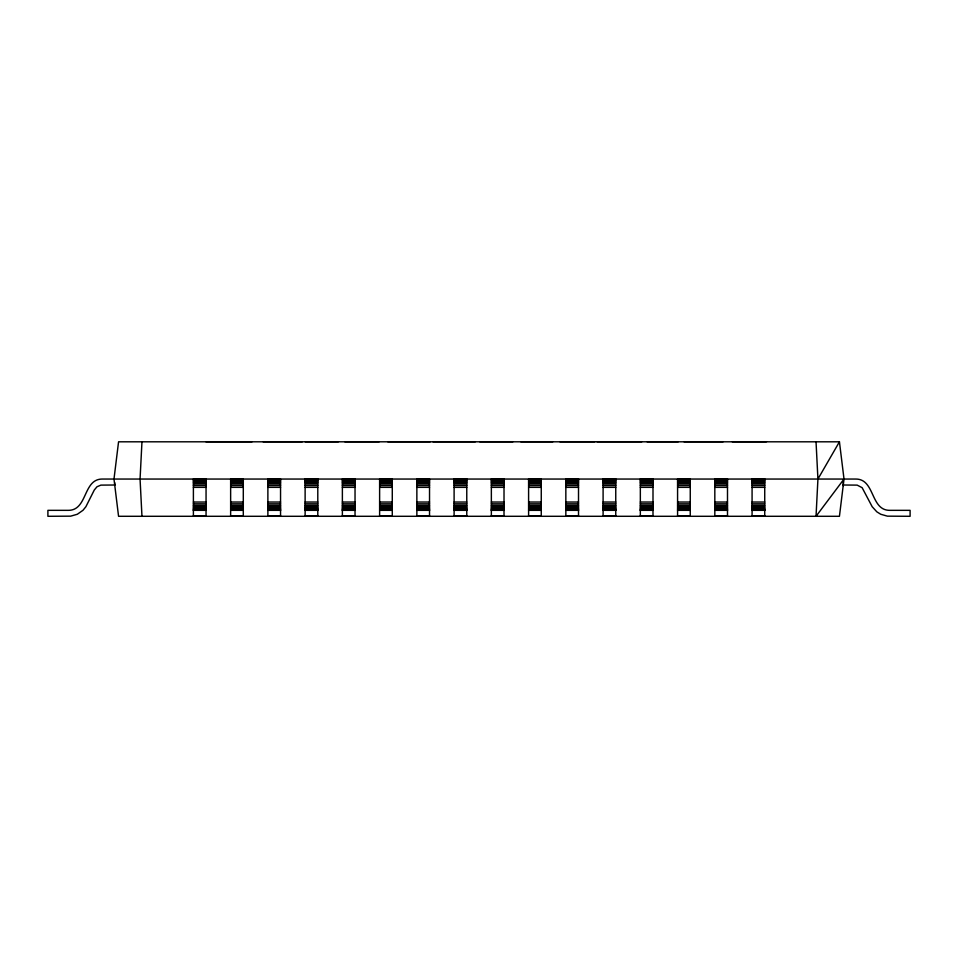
<?xml version="1.0" encoding="UTF-8"?>
<svg xmlns="http://www.w3.org/2000/svg" width="958" height="958" viewBox="0 0 958 958"><rect width="100%" height="100%" fill="white"/><g stroke="black" fill="none" stroke-linecap="round" stroke-linejoin="round"><path stroke-width="1.44" d="M141.964 441.806L140.06 479.048L141.964 516.29M816.036 441.806L817.928 479.048L816.036 516.29L844.01 479.048L839.436 441.806L118.564 441.806L113.99 479.048L118.564 516.29L839.436 516.29L844.01 479.048M817.928 479.048L839.436 441.806M205.85 441.71L252.098 441.71M263.043 441.71L302.369 441.71M305.159 441.71L338.473 441.71M344.748 441.71L379.248 441.71M387.727 441.71L430.286 441.71M432.896 441.71L475.408 441.71M479.647 441.71L512.961 441.71M520.721 441.71L552.874 441.71M559.831 441.71L594.846 441.71M596.978 441.71L641.86 441.71M647.033 441.71L678.324 441.71M683.976 441.71L723.158 441.71M732.223 441.71L766.472 441.71M193.396 479.192L206.054 479.192M230.638 479.192L243.296 479.192M267.881 479.192L280.55 479.192M305.123 479.192L317.793 479.192M342.377 479.192L355.035 479.192M379.619 479.192L392.277 479.192M416.862 479.192L429.531 479.192M454.104 479.192L466.774 479.192M491.358 479.192L504.016 479.192M528.6 479.192L541.258 479.192M565.843 479.192L578.512 479.192M603.097 479.192L615.755 479.192M640.339 479.192L652.997 479.192M677.581 479.192L690.251 479.192M714.824 479.192L727.493 479.192M752.078 479.192L764.735 479.192M193.396 479.623L206.054 479.623M230.638 479.623L243.296 479.623M267.881 479.623L280.55 479.623M305.123 479.623L317.793 479.623M342.377 479.623L355.035 479.623M379.619 479.623L392.277 479.623M416.862 479.623L429.531 479.623M454.104 479.623L466.774 479.623M491.358 479.623L504.016 479.623M528.6 479.623L541.258 479.623M565.843 479.623L578.512 479.623M603.097 479.623L615.755 479.623M640.339 479.623L652.997 479.623M677.581 479.623L690.251 479.623M714.824 479.623L727.493 479.623M752.078 479.623L764.735 479.623M193.396 480.317L206.054 480.317M230.638 480.317L243.296 480.317M267.881 480.317L280.55 480.317M305.123 480.317L317.793 480.317M342.377 480.317L355.035 480.317M379.619 480.317L392.277 480.317M416.862 480.317L429.531 480.317M454.104 480.317L466.774 480.317M491.358 480.317L504.016 480.317M528.6 480.317L541.258 480.317M565.843 480.317L578.512 480.317M603.097 480.317L615.755 480.317M640.339 480.317L652.997 480.317M677.581 480.317L690.251 480.317M714.824 480.317L727.493 480.317M752.078 480.317L764.735 480.317M193.396 481.287L206.054 481.287M230.638 481.287L243.296 481.287M267.881 481.287L280.55 481.287M305.123 481.287L317.793 481.287M342.377 481.287L355.035 481.287M379.619 481.287L392.277 481.287M416.862 481.287L429.531 481.287M454.104 481.287L466.774 481.287M491.358 481.287L504.016 481.287M528.6 481.287L541.258 481.287M565.843 481.287L578.512 481.287M603.097 481.287L615.755 481.287M640.339 481.287L652.997 481.287M677.581 481.287L690.251 481.287M714.824 481.287L727.493 481.287M752.078 481.287L764.735 481.287M193.396 482.497L206.054 482.497M230.638 482.497L243.296 482.497M267.881 482.497L280.55 482.497M305.123 482.497L317.793 482.497M342.377 482.497L355.035 482.497M379.619 482.497L392.277 482.497M416.862 482.497L429.531 482.497M454.104 482.497L466.774 482.497M491.358 482.497L504.016 482.497M528.6 482.497L541.258 482.497M565.843 482.497L578.512 482.497M603.097 482.497L615.755 482.497M640.339 482.497L652.997 482.497M677.581 482.497L690.251 482.497M714.824 482.497L727.493 482.497M752.078 482.497L764.735 482.497M193.396 483.934L206.054 483.934M230.638 483.934L243.296 483.934M267.881 483.934L280.55 483.934M305.123 483.934L317.793 483.934M342.377 483.934L355.035 483.934M379.619 483.934L392.277 483.934M416.862 483.934L429.531 483.934M454.104 483.934L466.774 483.934M491.358 483.934L504.016 483.934M528.6 483.934L541.258 483.934M565.843 483.934L578.512 483.934M603.097 483.934L615.755 483.934M640.339 483.934L652.997 483.934M677.581 483.934L690.251 483.934M714.824 483.934L727.493 483.934M752.078 483.934L764.735 483.934M114.721 485.011L100.901 485.119L97.009 486.748L94.303 489.981L85.897 506.698L82.987 510.291L77.311 514.266L70.653 516.158L47.9 516.29L47.9 510.339L68.341 510.339C87.825 510.386 82.843 478.988 102.314 479.048L855.757 479.048C875.229 478.988 870.247 510.386 889.731 510.339L910.1 510.339L910.1 516.29L887.419 516.158L880.761 514.266L876.821 511.823L872.175 506.698L862.128 487.682L857.17 485.119L843.351 485.011L843.256 485.79L843.256 481.742M193.396 485.55L206.054 485.55M230.638 485.55L243.296 485.55M267.881 485.55L280.55 485.55M305.123 485.55L317.793 485.55M342.377 485.55L355.035 485.55M379.619 485.55L392.277 485.55M416.862 485.55L429.531 485.55M454.104 485.55L466.774 485.55M491.358 485.55L504.016 485.55M528.6 485.55L541.258 485.55M565.843 485.55L578.512 485.55M603.097 485.55L615.755 485.55M640.339 485.55L652.997 485.55M677.581 485.55L690.251 485.55M714.824 485.55L727.493 485.55M752.078 485.55L764.735 485.55M193.396 487.347L206.054 487.347M230.638 487.347L243.296 487.347M267.881 487.347L280.55 487.347M305.123 487.347L317.793 487.347M342.377 487.347L355.035 487.347M379.619 487.347L392.277 487.347M416.862 487.347L429.531 487.347M454.104 487.347L466.774 487.347M491.358 487.347L504.016 487.347M528.6 487.347L541.258 487.347M565.843 487.347L578.512 487.347M603.097 487.347L615.755 487.347M640.339 487.347L652.997 487.347M677.581 487.347L690.251 487.347M714.824 487.347L727.493 487.347M752.078 487.347L764.735 487.347M193.396 502.04L206.054 502.04M230.638 502.04L243.296 502.04M267.881 502.04L280.55 502.04M305.123 502.04L317.793 502.04M342.377 502.04L355.035 502.04M379.619 502.04L392.277 502.04M416.862 502.04L429.531 502.04M454.104 502.04L466.774 502.04M491.358 502.04L504.016 502.04M528.6 502.04L541.258 502.04M565.843 502.04L578.512 502.04M603.097 502.04L615.755 502.04M640.339 502.04L652.997 502.04M677.581 502.04L690.251 502.04M714.824 502.04L727.493 502.04M752.078 502.04L764.735 502.04M193.396 503.824L206.054 503.824M230.638 503.824L243.296 503.824M267.881 503.824L280.55 503.824M305.123 503.824L317.793 503.824M342.377 503.824L355.035 503.824M379.619 503.824L392.277 503.824M416.862 503.824L429.531 503.824M454.104 503.824L466.774 503.824M491.358 503.824L504.016 503.824M528.6 503.824L541.258 503.824M565.843 503.824L578.512 503.824M603.097 503.824L615.755 503.824M640.339 503.824L652.997 503.824M677.581 503.824L690.251 503.824M714.824 503.824L727.493 503.824M752.078 503.824L764.735 503.824M193.396 505.453L206.054 505.453M230.638 505.453L243.296 505.453M267.881 505.453L280.55 505.453M305.123 505.453L317.793 505.453M342.377 505.453L355.035 505.453M379.619 505.453L392.277 505.453M416.862 505.453L429.531 505.453M454.104 505.453L466.774 505.453M491.358 505.453L504.016 505.453M528.6 505.453L541.258 505.453M565.843 505.453L578.512 505.453M603.097 505.453L615.755 505.453M640.339 505.453L652.997 505.453M677.581 505.453L690.251 505.453M714.824 505.453L727.493 505.453M752.078 505.453L764.735 505.453M193.396 506.878L206.054 506.878M230.638 506.878L243.296 506.878M267.881 506.878L280.55 506.878M305.123 506.878L317.793 506.878M342.377 506.878L355.035 506.878M379.619 506.878L392.277 506.878M416.862 506.878L429.531 506.878M454.104 506.878L466.774 506.878M491.358 506.878L504.016 506.878M528.6 506.878L541.258 506.878M565.843 506.878L578.512 506.878M603.097 506.878L615.755 506.878M640.339 506.878L652.997 506.878M677.581 506.878L690.251 506.878M714.824 506.878L727.493 506.878M752.078 506.878L764.735 506.878M193.396 508.087L206.054 508.087M230.638 508.087L243.296 508.087M267.881 508.087L280.55 508.087M305.123 508.087L317.793 508.087M342.377 508.087L355.035 508.087M379.619 508.087L392.277 508.087M416.862 508.087L429.531 508.087M454.104 508.087L466.774 508.087M491.358 508.087L504.016 508.087M528.6 508.087L541.258 508.087M565.843 508.087L578.512 508.087M603.097 508.087L615.755 508.087M640.339 508.087L652.997 508.087M677.581 508.087L690.251 508.087M714.824 508.087L727.493 508.087M752.078 508.087L764.735 508.087M193.396 509.057L206.054 509.057M230.638 509.057L243.296 509.057M267.881 509.057L280.55 509.057M305.123 509.057L317.793 509.057M342.377 509.057L355.035 509.057M379.619 509.057L392.277 509.057M416.862 509.057L429.531 509.057M454.104 509.057L466.774 509.057M491.358 509.057L504.016 509.057M528.6 509.057L541.258 509.057M565.843 509.057L578.512 509.057M603.097 509.057L615.755 509.057M640.339 509.057L652.997 509.057M677.581 509.057L690.251 509.057M714.824 509.057L727.493 509.057M752.078 509.057L764.735 509.057M193.396 509.764L206.054 509.764M230.638 509.764L243.296 509.764M267.881 509.764L280.55 509.764M305.123 509.764L317.793 509.764M342.377 509.764L355.035 509.764M379.619 509.764L392.277 509.764M416.862 509.764L429.531 509.764M454.104 509.764L466.774 509.764M491.358 509.764L504.016 509.764M528.6 509.764L541.258 509.764M565.843 509.764L578.512 509.764M603.097 509.764L615.755 509.764M640.339 509.764L652.997 509.764M677.581 509.764L690.251 509.764M714.824 509.764L727.493 509.764M752.078 509.764L764.735 509.764M193.396 510.195L206.054 510.195M230.638 510.195L243.296 510.195M267.881 510.195L280.55 510.195M305.123 510.195L317.793 510.195M342.377 510.195L355.035 510.195M379.619 510.195L392.277 510.195M416.862 510.195L429.531 510.195M454.104 510.195L466.774 510.195M491.358 510.195L504.016 510.195M528.6 510.195L541.258 510.195M565.843 510.195L578.512 510.195M603.097 510.195L615.755 510.195M640.339 510.195L652.997 510.195M677.581 510.195L690.251 510.195M714.824 510.195L727.493 510.195M752.078 510.195L764.735 510.195M193.396 510.339L206.054 510.339M230.638 510.339L243.296 510.339M267.881 510.339L280.55 510.339M305.123 510.339L317.793 510.339M342.377 510.339L355.035 510.339M379.619 510.339L392.277 510.339M416.862 510.339L429.531 510.339M454.104 510.339L466.774 510.339M491.358 510.339L504.016 510.339M528.6 510.339L541.258 510.339M565.843 510.339L578.512 510.339M603.097 510.339L615.755 510.339M640.339 510.339L652.997 510.339M677.581 510.339L690.251 510.339M714.824 510.339L727.493 510.339M752.078 510.339L764.735 510.339M193.396 516.158L206.054 516.158M230.638 516.158L243.296 516.158M267.881 516.158L280.55 516.158M305.123 516.158L317.793 516.158M342.377 516.158L355.035 516.158M379.619 516.158L392.277 516.158M416.862 516.158L429.531 516.158M454.104 516.158L466.774 516.158M491.358 516.158L504.016 516.158M528.6 516.158L541.258 516.158M565.843 516.158L578.512 516.158M603.097 516.158L615.755 516.158M640.339 516.158L652.997 516.158M677.581 516.158L690.251 516.158M714.824 516.158L727.493 516.158M752.078 516.158L764.735 516.158M764.735 479.048L764.735 516.29M752.078 479.048L752.078 516.29M727.493 479.048L727.493 516.29M714.824 479.048L714.824 516.29M690.251 479.048L690.251 516.29M677.581 479.048L677.581 516.29M652.997 479.048L652.997 516.29M640.339 479.048L640.339 516.29M615.755 479.048L615.755 516.29M603.097 479.048L603.097 516.29M578.512 479.048L578.512 516.29M565.843 479.048L565.843 516.29M541.258 479.048L541.258 516.29M528.6 479.048L528.6 516.29M504.016 479.048L504.016 516.29M491.358 479.048L491.358 516.29M466.774 479.048L466.774 516.29M454.104 479.048L454.104 516.29M429.531 479.048L429.531 516.29M416.862 479.048L416.862 516.29M392.277 479.048L392.277 516.29M379.619 479.048L379.619 516.29M355.035 479.048L355.035 516.29M342.377 479.048L342.377 516.29M317.793 479.048L317.793 516.29M305.123 479.048L305.123 516.29M280.55 479.048L280.55 516.29M267.881 479.048L267.881 516.29M243.296 479.048L243.296 516.29M230.638 479.048L230.638 516.29M206.054 479.048L206.054 516.29M193.396 479.048L193.396 516.29M114.744 482.724L114.744 485.179"/></g></svg>
